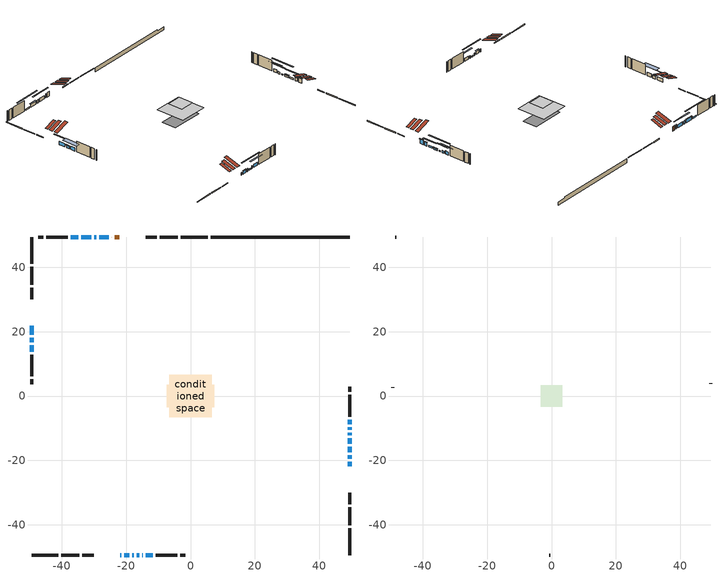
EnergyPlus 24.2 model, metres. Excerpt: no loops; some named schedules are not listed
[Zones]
conditioned space
 floor outside (Floor1 construction): -1.09,-1.09 -1.09,1.09 1.09,1.09 1.09,-1.09 z0.91
 floor adiabatic (AdiabaticFloorConstruction): -6.54,-6.54 -6.54,6.54 6.54,6.54 6.54,-6.54 z3.35
 floor foundation (Slab1 construction): -7.36,-3.43 -7.36,3.43 7.36,3.43 7.36,-3.43 z-0.97
 wall outside (RimJoist1 construction): 5.34,49.43 -2.99,49.43 / -49.43,-49.43 -41.1,-49.43 / -49.43,49.43 -49.43,41.1 / 49.43,-49.43 49.43,-41.1 z0.91:1.21
 wall outside (RimJoist2 construction): -3.92,49.43 -9.53,49.43 / -40.17,-49.43 -34.56,-49.43 / -49.43,40.17 -49.43,34.56 / 49.43,-40.17 49.43,-34.56 z0.91:1.21
 wall outside (RimJoist3 construction): -10.46,49.43 -13.95,49.43 / -33.63,-49.43 -30.14,-49.43 / -49.43,33.63 -49.43,30.14 / 49.43,-33.63 49.43,-30.14 z0.91:1.21
 wall outside (AdiabaticWallConstruction 1): -22.22,49.43 -23.52,49.43 / -24.44,49.43 -24.51,49.43 z0.91:2.94
 wall outside (AdiabaticWallConstruction): -21.87,-49.43 -21.53,-49.43 / -18.1,-49.43 -17.59,-49.43 / -15.02,-49.43 -14.81,-49.43 z0.91:2.13; 49.43,-21.87 49.43,-20.42 z0.91:2.92; 49.43,-19.49 49.43,-18.47 / -49.43,15.85 -49.43,13.81 z0.91:2.49; -25.44,49.43 -28.34,49.43 / -49.43,21.87 -49.43,18.97 z0.91:2.41; 49.43,-17.55 49.43,-15.77 / 49.43,-14.84 49.43,-13.06 z0.91:1.65; -29.27,49.43 -29.9,49.43 z0.91:2.36; -30.83,49.43 -33.98,49.43 / -20.61,-49.43 -19.03,-49.43 / 49.43,-8.8 49.43,-7.32 / -13.89,-49.43 -11.73,-49.43 z0.91:2.28; -49.43,18.04 -49.43,16.77 z0.91:2.21; 49.43,-12.14 49.43,-11.39 / -16.66,-49.43 -15.95,-49.43 z0.91:1.5; -34.91,49.43 -37.2,49.43 z0.91:1.47; 49.43,-10.47 49.43,-9.73 z0.91:1.9
 wall outside (Wall1 construction): -38.13,49.43 -44.87,49.43 / -10.8,-49.43 -4.05,-49.43 / -49.43,12.89 -49.43,6.14 / 49.43,-6.39 49.43,0.35 z0.91:5.79
 wall outside (Wall3 construction): -45.8,49.43 -47.37,49.43 / -3.12,-49.43 -1.56,-49.43 / -49.43,5.21 -49.43,3.64 / 49.43,1.28 49.43,2.85 z0.91:5.79
 wall foundation (FoundationWall1 construction): 6.27,49.43,-0.97 6.27,49.43,0.91 45.11,49.43,0.91 45.11,49.43,0.42 49.43,49.43,0.42 49.43,49.43,-0.97
 window (WindowConstruction 14): -21.87,-49.43 -21.54,-49.43 z0.91:2.13
 window (WindowConstruction 4): 49.43,-21.87 49.43,-20.42 z0.91:2.92
 window (WindowConstruction 5): 49.43,-19.49 49.43,-18.47 z0.91:2.49
 window (WindowConstruction 6): -25.44,49.43 -28.34,49.43 z0.91:2.41
 window (WindowConstruction 7): -49.43,21.87 -49.43,18.97 z0.91:2.41
 window (WindowConstruction 8): 49.43,-17.55 49.43,-15.77 z0.91:1.65
 window (WindowConstruction 9): 49.43,-14.84 49.43,-13.06 z0.91:1.65
 window (WindowConstruction 10): -29.27,49.43 -29.9,49.43 z0.91:2.36
 window (WindowConstruction 11): -30.83,49.43 -33.98,49.43 z0.91:2.28
 window (WindowConstruction 12): -20.61,-49.43 -19.03,-49.43 z0.91:2.28
 window (WindowConstruction 15): -18.1,-49.43 -17.59,-49.43 z0.91:2.13
 window (WindowConstruction 13): -49.43,18.04 -49.43,16.77 z0.91:2.21
 window (WindowConstruction 17): 49.43,-12.13 49.43,-11.4 z0.91:1.5
 window (WindowConstruction 18): -34.91,49.43 -37.2,49.43 z0.91:1.47
 window (WindowConstruction 19): -16.66,-49.43 -15.95,-49.43 z0.91:1.5
 window (WindowConstruction 16): -15.02,-49.43 -14.81,-49.43 z0.91:2.13
 window (WindowConstruction): 49.43,-10.47 49.43,-9.73 z0.91:1.9
 window (WindowConstruction 1): 49.43,-8.8 49.43,-7.32 z0.91:2.28
 window (WindowConstruction 2): -13.89,-49.43 -11.73,-49.43 z0.91:2.28
 window (WindowConstruction 3): -49.43,15.85 -49.43,13.81 z0.91:2.49
 door (Door): -22.22,49.43 -23.52,49.43 z0.91:2.94
 door (Door 1): -24.45,49.43 -24.51,49.43 z0.91:2.94
 ceiling adiabatic (AdiabaticFloorConstruction): 6.54,-6.54 6.54,6.54 -6.54,6.54 -6.54,-6.54 z3.35
 roof outside (Roof1 construction): -16.2,49.43,5.79 -16.2,44.4,7.46 -14.88,44.4,7.46 -14.88,49.43,5.79; -27.89,-49.43,5.79 -27.89,-44.4,7.46 -29.21,-44.4,7.46 -29.21,-49.43,5.79; -49.43,27.89,5.79 -44.4,27.89,7.46 -44.4,29.21,7.46 -49.43,29.21,5.79; 49.43,-27.89,5.79 44.4,-27.89,7.46 44.4,-29.21,7.46 49.43,-29.21,5.79
 roof outside (Roof2 construction): -18.63,49.43,5.79 -18.63,43.75,7.68 -17.13,43.75,7.68 -17.13,49.43,5.79; -25.46,-49.43,5.79 -25.46,-43.75,7.68 -26.96,-43.75,7.68 -26.96,-49.43,5.79; -49.43,25.46,5.79 -43.75,25.46,7.68 -43.75,26.96,7.68 -49.43,26.96,5.79; 49.43,-25.46,5.79 43.75,-25.46,7.68 43.75,-26.96,7.68 49.43,-26.96,5.79
attic - vented
 floor to conditioned space (Floor2 construction Reversed): -3.38,-3.38 -3.38,3.38 3.38,3.38 3.38,-3.38 z5.79
 wall outside (Wall5 construction): -48.3,49.43 -48.5,49.43 / -0.63,-49.43 -0.42,-49.43 / -49.43,2.71 -49.43,2.51 / 49.43,3.78 49.43,3.98 z0.91:5.79
 roof outside (Roof3 construction): -21.29,49.43,5.79 -21.29,42.84,7.98 -19.56,42.84,7.98 -19.56,49.43,5.79; -22.8,-49.43,5.79 -22.8,-42.84,7.98 -24.53,-42.84,7.98 -24.53,-49.43,5.79; -49.43,22.8,5.79 -42.84,22.8,7.98 -42.84,24.53,7.98 -49.43,24.53,5.79; 49.43,-22.8,5.79 42.84,-22.8,7.98 42.84,-24.53,7.98 49.43,-24.53,5.79
shading: 49.43,-20.22 49.43,-22.07 49.84,-22.07 49.84,-20.22 z3.12; 49.43,-18.27 49.43,-19.69 49.84,-19.69 49.84,-18.27 z2.69; -30.9,49.43 -22.88,49.43 -22.88,49.84 -30.9,49.84 z4.97; -49.43,16.41 -49.43,24.43 -49.84,24.43 -49.84,16.41 z4.97; 49.43,-13.21 49.43,-20.11 49.84,-20.11 49.84,-13.21 z4.21; 49.43,-12.86 49.43,-15.04 49.84,-15.04 49.84,-12.86 z1.85; -32.46,49.43 -26.71,49.43 -26.71,49.84 -32.46,49.84 z4.92; -34.18,49.43 -30.63,49.43 -30.63,49.84 -34.18,49.84 z2.48; -18.83,-49.43 -20.81,-49.43 -20.81,-49.84 -18.83,-49.84 z2.48; -49.43,16.57 -49.43,18.24 -49.84,18.24 -49.84,16.57 z2.41; 49.43,-6.27 49.43,-17.26 49.84,-17.26 49.84,-6.27 z6.63; -42.33,49.43 -29.78,49.43 -29.78,49.84 -42.33,49.84 z6.6; -10.82,-49.43 -21.79,-49.43 -21.79,-49.84 -10.82,-49.84 z6.63; 49.43,-7.17 49.43,-13.03 49.84,-13.03 49.84,-7.17 z4.46; 49.43,-4.76 49.43,-11.36 49.84,-11.36 49.84,-4.76 z4.84; -9.17,-49.43 -16.45,-49.43 -16.45,-49.84 -9.17,-49.84 z4.84; -49.43,11.25 -49.43,18.41 -51.52,18.41 -51.52,11.25 z5.05
[Building]
Building 1: Terrain=Suburbs
[Site:Location]
Montreal Intl AP_QC: Latitude {deg}=45.47; Longitude {deg}=-73.74; Time Zone {hr}=-5; Elevation {m}=36; Keep Site Location Information=Yes
[Site:GroundTemperature:Shallow]
2.07863, -0.316383, -0.508184, 0.628371, 5.19101, 9.73239, 13.6695, 16.1636, 16.3755, 14.347, 10.5102, 6.10817
[Site:WaterMainsTemperature]
Calculation Method=Schedule; Temperature Schedule=mains temperature schedule
[Material] Roughness=Rough; Thermal Absorptance=0.9
Name | Thickness {m} | Conductivity {W/m-K} | Density {kg/m3} | Specific Heat {J/kg-K} | Solar Absorptance | Visible Absorptance
asphalt or fiberglass shingles | 0.00635 | 0.162714 | 1121.4 | 1465.45 | 0.4 | 0.4
ceiling stud and cavity | 0.1397 | 0.0759935 | 65.682 | 1177.47 | 0.7 | 0.7
concrete 4.0 in. | 0.1016 | 1.803125 | 2242.8 | 837.4 | 0.7 | 0.7
concrete 8.0 in. | 0.2032 | 1.803125 | 2242.8 | 837.4 | 0.7 | 0.7
door material | 0.04445 | 0.0451087 | 512.64 | 1214.23 | 0.7 | 0.7
door material 1 | 0.04445 | 0.188738 | 512.64 | 1214.23 | 0.7 | 0.7
exterior vertical ins | 0.000521704 | 0.029427 | 32.04 | 1214.23 | 0.7 | 0.7
floor covering | 0.0127 | 9.015625 | 54.468 | 1339.84 | 0.6 | 0.6
floor covering 1 | 0.0127 | 0.0433444 | 54.468 | 1339.84 | 0.6 | 0.6
floor rigid ins; wall rigid ins 1 | 0.512978 | 0.029427 | 32.04 | 1214.23 | 0.7 | 0.7
floor stud and cavity | 0.0889 | 0.178717 | 50.32683 | 1063.81 | 0.7 | 0.7
floor stud and cavity 1 | 0.1397 | 1.75129 | 37.0049 | 1207.88 | 0.7 | 0.7
furniture material conditioned space 1 | 0.1524 | 0.115458 | 640.8 | 1214.23 | 0.6 | 0.6
gypsum board | 0.0127 | 0.160291 | 801 | 837.4 | 0.6 | 0.6
gypsum board 1 | 0.0127 | 0.160291 | 801 | 837.4 | 0.7 | 0.7
osb sheathing 0.5 in. | 0.0127 | 0.115458 | 512.64 | 1214.23 | 0.7 | 0.7
osb sheathing 0.75 in. | 0.01905 | 0.115458 | 512.64 | 1214.23 | 0.7 | 0.7
osb sheathing 2.0 in. | 0.0508 | 0.115458 | 512.64 | 1214.23 | 0.7 | 0.7
rim joist rigid ins; wall rigid ins | 0.051816 | 0.029427 | 32.04 | 1214.23 | 0.7 | 0.7
rim joist stud and cavity | 0.0508 | 0.177588 | 50.32683 | 1063.81 | 0.6 | 0.6
rim joist stud and cavity 1 | 0.0508 | 0.312044 | 50.32683 | 1063.81 | 0.6 | 0.6
rim joist stud and cavity 2 | 0.0508 | 0.0444818 | 125.044 | 1163.47 | 0.6 | 0.6
roof stud and cavity | 0.2032 | 0.11228 | 78.34581 | 1123.46 | 0.7 | 0.7
roof stud and cavity 1 | 0.2032 | 0.111091 | 78.34581 | 1123.46 | 0.7 | 0.7
wall stud and cavity | 0.1397 | 0.183656 | 139.0536 | 1170.24 | 0.7 | 0.7
wall stud and cavity 1 | 0.1397 | 0.24263 | 139.0536 | 1170.24 | 0.7 | 0.7
wall stud and cavity 2 | 0.0889 | 6.9971 | 50.32683 | 1063.81 | 0.6 | 0.6
wall stud and cavity 3 | 0.0889 | 0.380278 | 52.3479 | 1209.89 | 0.7 | 0.7
wall stud and cavity 4 | 0.0889 | 0.391764 | 83.0341 | 1211.67 | 0.7 | 0.7
wood siding | 0.0254 | 0.102417 | 544.68 | 1172.36 | 0.4 | 0.4
wood siding 1 | 0.00254 | 0.102417 | 544.68 | 1172.36 | 0.4 | 0.4
wood siding 2; wood siding 3; wood siding 4 | 0.0254 | 0.102417 | 544.68 | 1172.36 | 0.7 | 0.7
[WindowMaterial:SimpleGlazingSystem]
Name | U-Factor {W/m2-K} | Solar Heat Gain Coefficient
WindowMaterial | 2.67377 | 0.49
WindowMaterial 1 | 2.67093 | 0.53
WindowMaterial 10 | 5.83755 | 0.59
WindowMaterial 11 | 5.51845 | 0.61
WindowMaterial 12 | 4.98699 | 0.61
WindowMaterial 13 | 5.26578 | 0.67
WindowMaterial 14 | 2.67207 | 0.47
WindowMaterial 15 | 2.67491 | 0.42
WindowMaterial 2 | 2.66525 | 0.62
WindowMaterial 3 | 2.66866 | 0.57
WindowMaterial 4 | 2.63913 | 0.59
WindowMaterial 5 | 2.662982 | 0.64
WindowMaterial 6 | 2.66923 | 0.55
WindowMaterial 7 | 2.67093 | 0.52
WindowMaterial 8 | 2.66809 | 0.6
WindowMaterial 9 | 2.671499 | 0.51
[Construction]
AdiabaticFloorConstruction: floor stud and cavity 1, floor rigid ins, osb sheathing 0.75 in., floor covering 1
AdiabaticWallConstruction: wood siding 3, wall rigid ins 1, wall stud and cavity 3, gypsum board
AdiabaticWallConstruction 1: wood siding 4, wall rigid ins 1, wall stud and cavity 3, gypsum board
Door: door material
Door 1: door material 1
Floor1 construction: floor stud and cavity, floor covering
Floor2 construction Reversed: gypsum board, ceiling stud and cavity
FoundationWall1 construction: concrete 8.0 in., gypsum board 1
furniture construction conditioned space 1: furniture material conditioned space 1
PartitionWallConstruction: gypsum board, wall stud and cavity 4, gypsum board
RimJoist1 construction: wood siding 2, rim joist stud and cavity
RimJoist2 construction: wood siding 2, rim joist stud and cavity 1
RimJoist3 construction: wood siding 2, rim joist rigid ins, osb sheathing 2.0 in., rim joist stud and cavity 2
Roof1 construction: asphalt or fiberglass shingles, osb sheathing 0.75 in., roof stud and cavity, gypsum board
Roof2 construction: asphalt or fiberglass shingles, osb sheathing 0.75 in., roof stud and cavity 1, gypsum board
Roof3 construction: asphalt or fiberglass shingles
Slab1 construction: concrete 4.0 in.
Wall1 construction: wood siding, osb sheathing 0.5 in., wall stud and cavity, gypsum board
Wall3 construction: wood siding, wall rigid ins, osb sheathing 0.5 in., wall stud and cavity 1, gypsum board
Wall5 construction: wood siding 1, wall stud and cavity 2
WindowConstruction: WindowMaterial
WindowConstruction 1: WindowMaterial 1
WindowConstruction 10: WindowMaterial 7
WindowConstruction 11; WindowConstruction 12: WindowMaterial 8
WindowConstruction 13: WindowMaterial 9
WindowConstruction 14: WindowMaterial 10
WindowConstruction 15: WindowMaterial 11
WindowConstruction 16: WindowMaterial 12
WindowConstruction 17: WindowMaterial 13
WindowConstruction 18: WindowMaterial 14
WindowConstruction 19: WindowMaterial 15
WindowConstruction 2: WindowMaterial 2
WindowConstruction 3; WindowConstruction 5: WindowMaterial 3
WindowConstruction 4: WindowMaterial 4
WindowConstruction 6; WindowConstruction 7: WindowMaterial 5
WindowConstruction 8; WindowConstruction 9: WindowMaterial 6
[Zone] Multiplier=1; Part of Total Floor Area=Yes
Name | Volume {m3}
attic - vented | 16.3093
conditioned space | 666.1
[Space]
Name | Zone | Volume {m3}
attic - vented 1 | attic - vented | 16.3093
conditioned space 1 | conditioned space | 666.1
[ZoneInfiltration:EffectiveLeakageArea]
infil attic - vented 1: Zone or Space=attic - vented 1; Schedule=Always On Discrete; Effective Air Leakage Area {cm2}=1830; Stack Coefficient=0.000491831; Wind Coefficient=1.4984e-05
[ZoneMixing]
whole house fan mix: Zone or Space=attic - vented; Schedule=Always On Continuous; Design Flow Rate Calculation Method=Flow/Zone; Design Flow Rate {m3/s}=0; Source Zone or Space=conditioned space
[SurfaceProperty:ExposedFoundationPerimeter]
Slab1: Exposed Perimeter Calculation Method=TotalExposedPerimeter; Total Exposed Perimeter {m}=43.161
[InternalMass] Zone or ZoneList=conditioned space; Space or SpaceList=conditioned space 1
Name | Construction | Surface Area {m2}
furniture mass conditioned space 1 | furniture construction conditioned space 1 | 110.716
partition wall mass | PartitionWallConstruction | 276.791
[Lights]
interior lighting: Zone or ZoneList or Space or SpaceList=conditioned space 1; Schedule=interior lighting schedule; Design Level Calculation Method=LightingLevel; Lighting Level {W}=343.2; Return Air Fraction=0; Fraction Radiant=0.6; Fraction Visible=0.2; Fraction Replaceable=1
[People]
occupants: Zone or ZoneList or Space or SpaceList=conditioned space 1; Number of People Schedule=occupants schedule; Number of People Calculation Method=People; Number of People=3; Fraction Radiant=0.314171; Sensible Heat Fraction=0.56303; Activity Level Schedule=occupants activity schedule; Carbon Dioxide Generation Rate {m3/s-W}=0; Enable ASHRAE 55 Comfort Warnings=No; Mean Radiant Temperature Calculation Type=EnclosureAveraged
[ElectricEquipment] Zone or ZoneList or Space or SpaceList=conditioned space 1; Design Level Calculation Method=EquipmentLevel
Name | Schedule | Design Level {W} | Fraction Latent | Fraction Radiant | Fraction Lost
clothes dryer | clothes dryer schedule | 140.772 | 0.015 | 0.081 | 0.85
clothes washer | clothes washer schedule | 32.1985 | 0.03 | 0.162 | 0.7
cooking range | cooking range schedule | 215.147 | 0.08 | 0.432 | 0.2
dishwasher | dishwasher schedule | 66.8632 | 0.3 | 0.18 | 0.4
fridge | fridge schedule | 72.9452 | 0 | 0.6 | 0
mech vent bath fan 0 | mech vent bath fan 0 schedule | 1.8 | 0 | 0 | 1
mech vent house fan | mech vent house fan schedule | 0 | 0 | 0 | 1
mech vent house fan cfis | mech vent house fan cfis schedule | 0 | 0 | 0 | 0
mech vent range fan 0 | mech vent range fan 0 schedule | 2.7 | 0 | 0 | 1
misc plug loads | misc plug loads schedule | 494.7 | 0.045 | 0.513 | 0.1
whole house fan | Always On Discrete | 0 | 0 | 0 | 1
[OtherEquipment] Zone or ZoneList or Space or SpaceList=conditioned space 1; Design Level Calculation Method=EquipmentLevel
Name | Fuel Type | Schedule | Design Level {W} | Fraction Latent | Fraction Radiant | Fraction Lost
clothes dryer 1 | Electricity | clothes dryer schedule | 0 | 0.015 | 0.081 | 0.85
cooking range 1 | Electricity | cooking range schedule | 0 | 0.08 | 0.432 | 0.2
general water use latent | None | general water use schedule | 62.594 | 1 | 0 | 0
general water use sensible | None | general water use schedule | -61.6891 | 0 | 0.6 | 0
mech vent house fan latent load | None | Always On Discrete | 0 | 1 | 0 | 0
mech vent house fan sensible load | None | Always On Discrete | 0 | 0 | 0 | 0
water heater energy adjustment1 | Electricity | Always On Discrete | 0.01 | 0 | 0 | 1
[ZoneInfiltration:DesignFlowRate] Zone or ZoneList or Space or SpaceList=conditioned space 1; Schedule=Always On Discrete; Design Flow Rate Calculation Method=Flow/Zone; Design Flow Rate {m3/s}=0
infil flow; natural vent flow; whole house fan flow
[Foundation:Kiva]
Foundation Kiva 1: Initial Indoor Air Temperature {C}=18; Wall Height Above Grade {m}=0.910011; Wall Depth Below Slab {m}=0.2032; Custom Block Material Name 1=exterior vertical ins; Custom Block Depth 1 {m}=1.88001; Custom Block X Position 1 {m}=0.2159; Custom Block Z Position 1 {m}=0
[Foundation:Kiva:Settings]
Soil Conductivity {W/m-K}=0.849921; Soil Density {kg/m3}=1842.3; Soil Specific Heat {J/kg-K}=418.7; Ground Solar Absorptivity=0.9; Ground Thermal Absorptivity=0.9; Ground Surface Roughness {m}=0.03; Far-Field Width {m}=40; Deep-Ground Boundary Condition=ZeroFlux; Deep-Ground Depth {m}=40; Minimum Cell Dimension {m}=0.2; Maximum Cell Growth Coefficient=3; Simulation Timestep=Timestep
[Exterior:Lights]
exterior lighting: Schedule=exterior lighting schedule; Design Level {W}=75.6
[Schedule:Constant]
Name | Hourly Value
Always On Continuous; mech vent house fan schedule; mech vent house fan cfis schedule; Always On Discrete | 1
occupants activity schedule | 117.228
fridge schedule | 0
[Schedule:Week:Daily]
interior lighting schedule Week Rule - Jan1-Jan27: interior lighting schedule day, interior lighting schedule day, interior lighting schedule day, interior lighting schedule day, interior lighting schedule day, interior lighting schedule day, interior lighting schedule day, interior lighting schedule default day, interior lighting schedule default day, interior lighting schedule default day, interior lighting schedule default day, interior lighting schedule default day
interior lighting schedule Week Rule - Jan28-Feb3: interior lighting schedule day, interior lighting schedule day, interior lighting schedule day, interior lighting schedule day, interior lighting schedule day 1, interior lighting schedule day 1, interior lighting schedule day 1, interior lighting schedule default day, interior lighting schedule default day, interior lighting schedule default day, interior lighting schedule default day, interior lighting schedule default day
interior lighting schedule Week Rule - Feb4-Feb24: interior lighting schedule day 1, interior lighting schedule day 1, interior lighting schedule day 1, interior lighting schedule day 1, interior lighting schedule day 1, interior lighting schedule day 1, interior lighting schedule day 1, interior lighting schedule default day, interior lighting schedule default day, interior lighting schedule default day, interior lighting schedule default day, interior lighting schedule default day
interior lighting schedule Week Rule - Feb25-Mar3: interior lighting schedule day 1, interior lighting schedule day 1, interior lighting schedule day 1, interior lighting schedule day 1, interior lighting schedule day 2, interior lighting schedule day 2, interior lighting schedule day 2, interior lighting schedule default day, interior lighting schedule default day, interior lighting schedule default day, interior lighting schedule default day, interior lighting schedule default day
interior lighting schedule Week Rule - Mar4-Mar31: interior lighting schedule day 2, interior lighting schedule day 2, interior lighting schedule day 2, interior lighting schedule day 2, interior lighting schedule day 2, interior lighting schedule day 2, interior lighting schedule day 2, interior lighting schedule default day, interior lighting schedule default day, interior lighting schedule default day, interior lighting schedule default day, interior lighting schedule default day
interior lighting schedule Week Rule - Apr1-Apr28: interior lighting schedule day 3, interior lighting schedule day 3, interior lighting schedule day 3, interior lighting schedule day 3, interior lighting schedule day 3, interior lighting schedule day 3, interior lighting schedule day 3, interior lighting schedule default day, interior lighting schedule default day, interior lighting schedule default day, interior lighting schedule default day, interior lighting schedule default day
interior lighting schedule Week Rule - Apr29-May5: interior lighting schedule day 3, interior lighting schedule day 3, interior lighting schedule day 4, interior lighting schedule day 4, interior lighting schedule day 4, interior lighting schedule day 4, interior lighting schedule day 4, interior lighting schedule default day, interior lighting schedule default day, interior lighting schedule default day, interior lighting schedule default day, interior lighting schedule default day
interior lighting schedule Week Rule - May6-May26: interior lighting schedule day 4, interior lighting schedule day 4, interior lighting schedule day 4, interior lighting schedule day 4, interior lighting schedule day 4, interior lighting schedule day 4, interior lighting schedule day 4, interior lighting schedule default day, interior lighting schedule default day, interior lighting schedule default day, interior lighting schedule default day, interior lighting schedule default day
interior lighting schedule Week Rule - May27-Jun2: interior lighting schedule day 4, interior lighting schedule day 4, interior lighting schedule day 4, interior lighting schedule day 4, interior lighting schedule day 4, interior lighting schedule day 5, interior lighting schedule day 5, interior lighting schedule default day, interior lighting schedule default day, interior lighting schedule default day, interior lighting schedule default day, interior lighting schedule default day
interior lighting schedule Week Rule - Jun3-Jun30: interior lighting schedule day 5, interior lighting schedule day 5, interior lighting schedule day 5, interior lighting schedule day 5, interior lighting schedule day 5, interior lighting schedule day 5, interior lighting schedule day 5, interior lighting schedule default day, interior lighting schedule default day, interior lighting schedule default day, interior lighting schedule default day, interior lighting schedule default day
interior lighting schedule Week Rule - Jul1-Jul28: interior lighting schedule day 6, interior lighting schedule day 6, interior lighting schedule day 6, interior lighting schedule day 6, interior lighting schedule day 6, interior lighting schedule day 6, interior lighting schedule day 6, interior lighting schedule default day, interior lighting schedule default day, interior lighting schedule default day, interior lighting schedule default day, interior lighting schedule default day
interior lighting schedule Week Rule - Jul29-Aug4: interior lighting schedule day 6, interior lighting schedule day 6, interior lighting schedule day 6, interior lighting schedule day 7, interior lighting schedule day 7, interior lighting schedule day 7, interior lighting schedule day 7, interior lighting schedule default day, interior lighting schedule default day, interior lighting schedule default day, interior lighting schedule default day, interior lighting schedule default day
interior lighting schedule Week Rule - Aug5-Aug25: interior lighting schedule day 7, interior lighting schedule day 7, interior lighting schedule day 7, interior lighting schedule day 7, interior lighting schedule day 7, interior lighting schedule day 7, interior lighting schedule day 7, interior lighting schedule default day, interior lighting schedule default day, interior lighting schedule default day, interior lighting schedule default day, interior lighting schedule default day
interior lighting schedule Week Rule - Aug26-Sep1: interior lighting schedule day 7, interior lighting schedule day 7, interior lighting schedule day 7, interior lighting schedule day 7, interior lighting schedule day 7, interior lighting schedule day 7, interior lighting schedule day 8, interior lighting schedule default day, interior lighting schedule default day, interior lighting schedule default day, interior lighting schedule default day, interior lighting schedule default day
interior lighting schedule Week Rule - Sep2-Sep29: interior lighting schedule day 8, interior lighting schedule day 8, interior lighting schedule day 8, interior lighting schedule day 8, interior lighting schedule day 8, interior lighting schedule day 8, interior lighting schedule day 8, interior lighting schedule default day, interior lighting schedule default day, interior lighting schedule default day, interior lighting schedule default day, interior lighting schedule default day
interior lighting schedule Week Rule - Sep30-Oct6: interior lighting schedule day 8, interior lighting schedule day 9, interior lighting schedule day 9, interior lighting schedule day 9, interior lighting schedule day 9, interior lighting schedule day 9, interior lighting schedule day 9, interior lighting schedule default day, interior lighting schedule default day, interior lighting schedule default day, interior lighting schedule default day, interior lighting schedule default day
interior lighting schedule Week Rule - Oct7-Oct27: interior lighting schedule day 9, interior lighting schedule day 9, interior lighting schedule day 9, interior lighting schedule day 9, interior lighting schedule day 9, interior lighting schedule day 9, interior lighting schedule day 9, interior lighting schedule default day, interior lighting schedule default day, interior lighting schedule default day, interior lighting schedule default day, interior lighting schedule default day
interior lighting schedule Week Rule - Oct28-Nov3: interior lighting schedule day 9, interior lighting schedule day 9, interior lighting schedule day 9, interior lighting schedule day 9, interior lighting schedule day 10, interior lighting schedule day 10, interior lighting schedule day 10, interior lighting schedule default day, interior lighting schedule default day, interior lighting schedule default day, interior lighting schedule default day, interior lighting schedule default day
interior lighting schedule Week Rule - Nov4-Nov24: interior lighting schedule day 10, interior lighting schedule day 10, interior lighting schedule day 10, interior lighting schedule day 10, interior lighting schedule day 10, interior lighting schedule day 10, interior lighting schedule day 10, interior lighting schedule default day, interior lighting schedule default day, interior lighting schedule default day, interior lighting schedule default day, interior lighting schedule default day
interior lighting schedule Week Rule - Nov25-Dec1: interior lighting schedule day 10, interior lighting schedule day 10, interior lighting schedule day 10, interior lighting schedule day 10, interior lighting schedule day 10, interior lighting schedule day 10, interior lighting schedule day 11, interior lighting schedule default day, interior lighting schedule default day, interior lighting schedule default day, interior lighting schedule default day, interior lighting schedule default day
interior lighting schedule Week Rule - Dec2-Dec31: interior lighting schedule day 11, interior lighting schedule day 11, interior lighting schedule day 11, interior lighting schedule day 11, interior lighting schedule day 11, interior lighting schedule day 11, interior lighting schedule day 11, interior lighting schedule default day, interior lighting schedule default day, interior lighting schedule default day, interior lighting schedule default day, interior lighting schedule default day
occupants schedule Week Rule - Jan1-Dec31: occupants schedule day, occupants schedule day, occupants schedule day, occupants schedule day, occupants schedule day, occupants schedule day, occupants schedule day, occupants schedule default day, occupants schedule default day, occupants schedule default day, occupants schedule default day, occupants schedule default day
clothes dryer schedule Week Rule - Jan1-Dec31: clothes dryer schedule day, clothes dryer schedule day, clothes dryer schedule day, clothes dryer schedule day, clothes dryer schedule day, clothes dryer schedule day, clothes dryer schedule day, clothes dryer schedule default day, clothes dryer schedule default day, clothes dryer schedule default day, clothes dryer schedule default day, clothes dryer schedule default day
clothes washer schedule Week Rule - Jan1-Dec31: clothes washer schedule day, clothes washer schedule day, clothes washer schedule day, clothes washer schedule day, clothes washer schedule day, clothes washer schedule day, clothes washer schedule day, clothes washer schedule default day, clothes washer schedule default day, clothes washer schedule default day, clothes washer schedule default day, clothes washer schedule default day
cooking range schedule Week Rule - Jan1-Dec31: cooking range schedule day, cooking range schedule day, cooking range schedule day, cooking range schedule day, cooking range schedule day, cooking range schedule day, cooking range schedule day, cooking range schedule default day, cooking range schedule default day, cooking range schedule default day, cooking range schedule default day, cooking range schedule default day
dishwasher schedule Week Rule - Jan1-Dec31: dishwasher schedule day, dishwasher schedule day, dishwasher schedule day, dishwasher schedule day, dishwasher schedule day, dishwasher schedule day, dishwasher schedule day, dishwasher schedule default day, dishwasher schedule default day, dishwasher schedule default day, dishwasher schedule default day, dishwasher schedule default day
mech vent bath fan 0 schedule Week Rule - Jan1-Dec31: mech vent bath fan 0 schedule day, mech vent bath fan 0 schedule day, mech vent bath fan 0 schedule day, mech vent bath fan 0 schedule day, mech vent bath fan 0 schedule day, mech vent bath fan 0 schedule day, mech vent bath fan 0 schedule day, mech vent bath fan 0 schedule default day, mech vent bath fan 0 schedule default day, mech vent bath fan 0 schedule default day, mech vent bath fan 0 schedule default day, mech vent bath fan 0 schedule default day
mech vent range fan 0 schedule Week Rule - Jan1-Dec31: mech vent range fan 0 schedule day, mech vent range fan 0 schedule day, mech vent range fan 0 schedule day, mech vent range fan 0 schedule day, mech vent range fan 0 schedule day, mech vent range fan 0 schedule day, mech vent range fan 0 schedule day, mech vent range fan 0 schedule default day, mech vent range fan 0 schedule default day, mech vent range fan 0 schedule default day, mech vent range fan 0 schedule default day, mech vent range fan 0 schedule default day
misc plug loads schedule Week Rule - Jan1-Dec31: misc plug loads schedule day, misc plug loads schedule day, misc plug loads schedule day, misc plug loads schedule day, misc plug loads schedule day, misc plug loads schedule day, misc plug loads schedule day, misc plug loads schedule default day, misc plug loads schedule default day, misc plug loads schedule default day, misc plug loads schedule default day, misc plug loads schedule default day
general water use schedule Week Rule - Jan1-Dec31: general water use schedule day, general water use schedule day, general water use schedule day, general water use schedule day, general water use schedule day, general water use schedule day, general water use schedule day, general water use schedule default day, general water use schedule default day, general water use schedule default day, general water use schedule default day, general water use schedule default day
exterior lighting schedule Week Rule - Jan1-Jan27: exterior lighting schedule day, exterior lighting schedule day, exterior lighting schedule day, exterior lighting schedule day, exterior lighting schedule day, exterior lighting schedule day, exterior lighting schedule day, exterior lighting schedule default day, exterior lighting schedule default day, exterior lighting schedule default day, exterior lighting schedule default day, exterior lighting schedule default day
exterior lighting schedule Week Rule - Jan28-Feb3: exterior lighting schedule day, exterior lighting schedule day, exterior lighting schedule day, exterior lighting schedule day, exterior lighting schedule day 1, exterior lighting schedule day 1, exterior lighting schedule day 1, exterior lighting schedule default day, exterior lighting schedule default day, exterior lighting schedule default day, exterior lighting schedule default day, exterior lighting schedule default day
exterior lighting schedule Week Rule - Feb4-Feb24: exterior lighting schedule day 1, exterior lighting schedule day 1, exterior lighting schedule day 1, exterior lighting schedule day 1, exterior lighting schedule day 1, exterior lighting schedule day 1, exterior lighting schedule day 1, exterior lighting schedule default day, exterior lighting schedule default day, exterior lighting schedule default day, exterior lighting schedule default day, exterior lighting schedule default day
exterior lighting schedule Week Rule - Feb25-Mar3: exterior lighting schedule day 1, exterior lighting schedule day 1, exterior lighting schedule day 1, exterior lighting schedule day 1, exterior lighting schedule day 2, exterior lighting schedule day 2, exterior lighting schedule day 2, exterior lighting schedule default day, exterior lighting schedule default day, exterior lighting schedule default day, exterior lighting schedule default day, exterior lighting schedule default day
exterior lighting schedule Week Rule - Mar4-Mar31: exterior lighting schedule day 2, exterior lighting schedule day 2, exterior lighting schedule day 2, exterior lighting schedule day 2, exterior lighting schedule day 2, exterior lighting schedule day 2, exterior lighting schedule day 2, exterior lighting schedule default day, exterior lighting schedule default day, exterior lighting schedule default day, exterior lighting schedule default day, exterior lighting schedule default day
exterior lighting schedule Week Rule - Apr1-Apr28: exterior lighting schedule day 3, exterior lighting schedule day 3, exterior lighting schedule day 3, exterior lighting schedule day 3, exterior lighting schedule day 3, exterior lighting schedule day 3, exterior lighting schedule day 3, exterior lighting schedule default day, exterior lighting schedule default day, exterior lighting schedule default day, exterior lighting schedule default day, exterior lighting schedule default day
[Schedule:Year]
interior lighting schedule: interior lighting schedule Week Rule - Jan1-Jan27, 1, 1, 1, 27, interior lighting schedule Week Rule - Jan28-Feb3, 1, 28, 2, 3, interior lighting schedule Week Rule - Feb4-Feb24, 2, 4, 2, 24, interior lighting schedule Week Rule - Feb25-Mar3, 2, 25, 3, 3, interior lighting schedule Week Rule - Mar4-Mar31, 3, 4, 3, 31, interior lighting schedule Week Rule - Apr1-Apr28, 4, 1, 4, 28, interior lighting schedule Week Rule - Apr29-May5, 4, 29, 5, 5, interior lighting schedule Week Rule - May6-May26, 5, 6, 5, 26, interior lighting schedule Week Rule - May27-Jun2, 5, 27, 6, 2, interior lighting schedule Week Rule - Jun3-Jun30, 6, 3, 6, 30, interior lighting schedule Week Rule - Jul1-Jul28, 7, 1, 7, 28, interior lighting schedule Week Rule - Jul29-Aug4, 7, 29, 8, 4, interior lighting schedule Week Rule - Aug5-Aug25, 8, 5, 8, 25, interior lighting schedule Week Rule - Aug26-Sep1, 8, 26, 9, 1, interior lighting schedule Week Rule - Sep2-Sep29, 9, 2, 9, 29, interior lighting schedule Week Rule - Sep30-Oct6, 9, 30, 10, 6, interior lighting schedule Week Rule - Oct7-Oct27, 10, 7, 10, 27, interior lighting schedule Week Rule - Oct28-Nov3, 10, 28, 11, 3, interior lighting schedule Week Rule - Nov4-Nov24, 11, 4, 11, 24, interior lighting schedule Week Rule - Nov25-Dec1, 11, 25, 12, 1, interior lighting schedule Week Rule - Dec2-Dec31, 12, 2, 12, 31
occupants schedule: occupants schedule Week Rule - Jan1-Dec31, 1, 1, 12, 31
clothes dryer schedule: clothes dryer schedule Week Rule - Jan1-Dec31, 1, 1, 12, 31
clothes washer schedule: clothes washer schedule Week Rule - Jan1-Dec31, 1, 1, 12, 31
cooking range schedule: cooking range schedule Week Rule - Jan1-Dec31, 1, 1, 12, 31
dishwasher schedule: dishwasher schedule Week Rule - Jan1-Dec31, 1, 1, 12, 31
mech vent bath fan 0 schedule: mech vent bath fan 0 schedule Week Rule - Jan1-Dec31, 1, 1, 12, 31
mech vent range fan 0 schedule: mech vent range fan 0 schedule Week Rule - Jan1-Dec31, 1, 1, 12, 31
misc plug loads schedule: misc plug loads schedule Week Rule - Jan1-Dec31, 1, 1, 12, 31
general water use schedule: general water use schedule Week Rule - Jan1-Dec31, 1, 1, 12, 31
exterior lighting schedule: exterior lighting schedule Week Rule - Jan1-Jan27, 1, 1, 1, 27, exterior lighting schedule Week Rule - Jan28-Feb3, 1, 28, 2, 3, exterior lighting schedule Week Rule - Feb4-Feb24, 2, 4, 2, 24, exterior lighting schedule Week Rule - Feb25-Mar3, 2, 25, 3, 3, exterior lighting schedule Week Rule - Mar4-Mar31, 3, 4, 3, 31, exterior lighting schedule Week Rule - Apr1-Apr28, 4, 1, 4, 28, exterior lighting schedule Week Rule - Apr29-May5, 4, 29, 5, 5, exterior lighting schedule Week Rule - May6-May26, 5, 6, 5, 26, exterior lighting schedule Week Rule - May27-Jun2, 5, 27, 6, 2, exterior lighting schedule Week Rule - Jun3-Jun30, 6, 3, 6, 30, exterior lighting schedule Week Rule - Jul1-Jul28, 7, 1, 7, 28, exterior lighting schedule Week Rule - Jul29-Aug4, 7, 29, 8, 4, exterior lighting schedule Week Rule - Aug5-Aug25, 8, 5, 8, 25, exterior lighting schedule Week Rule - Aug26-Sep1, 8, 26, 9, 1, exterior lighting schedule Week Rule - Sep2-Sep29, 9, 2, 9, 29, exterior lighting schedule Week Rule - Sep30-Oct6, 9, 30, 10, 6, exterior lighting schedule Week Rule - Oct7-Oct27, 10, 7, 10, 27, exterior lighting schedule Week Rule - Oct28-Nov3, 10, 28, 11, 3, exterior lighting schedule Week Rule - Nov4-Nov24, 11, 4, 11, 24, exterior lighting schedule Week Rule - Nov25-Dec1, 11, 25, 12, 1, exterior lighting schedule Week Rule - Dec2-Dec31, 12, 2, 12, 31
[Schedule:Compact]
mains temperature schedule: Through: 01/01, For: AllDays, Until: 24:00, 6.56833, Through: 01/02, For: AllDays, Until: 24:00, 6.48722, Through: 01/03, For: AllDays, Until: 24:00, 6.40722, Through: 01/04, For: AllDays, Until: 24:00, 6.32889, Through: 01/05, For: AllDays, Until: 24:00, 6.25167, Through: 01/06, For: AllDays, Until: 24:00, 6.17611, Through: 01/07, For: AllDays, Until: 24:00, 6.10222, Through: 01/08, For: AllDays, Until: 24:00, 6.02944, Through: 01/09, For: AllDays, Until: 24:00, 5.95833, Through: 01/10, For: AllDays, Until: 24:00, 5.88889, Through: 01/11, For: AllDays, Until: 24:00, 5.82056, Through: 01/12, For: AllDays, Until: 24:00, 5.75444, Through: 01/13, For: AllDays, Until: 24:00, 5.68944, Through: 01/14, For: AllDays, Until: 24:00, 5.62611, Through: 01/15, For: AllDays, Until: 24:00, 5.56444, Through: 01/16, For: AllDays, Until: 24:00, 5.50444, Through: 01/17, For: AllDays, Until: 24:00, 5.44611, Through: 01/18, For: AllDays, Until: 24:00, 5.38944, Through: 01/19, For: AllDays, Until: 24:00, 5.33389, Through: 01/20, For: AllDays, Until: 24:00, 5.28111, Through: 01/21, For: AllDays, Until: 24:00, 5.22944, Through: 01/22, For: AllDays, Until: 24:00, 5.17944, Through: 01/23, For: AllDays, Until: 24:00, 5.13111, Through: 01/24, For: AllDays, Until: 24:00, 5.085, Through: 01/25, For: AllDays, Until: 24:00, 5.04056, Through: 01/26, For: AllDays, Until: 24:00, 4.99778, Through: 01/27, For: AllDays, Until: 24:00, 4.95667, Through: 01/28, For: AllDays, Until: 24:00, 4.91778, Through: 01/29, For: AllDays, Until: 24:00, 4.88056, Through: 01/30, For: AllDays, Until: 24:00, 4.845, Through: 01/31, For: AllDays, Until: 24:00, 4.81167, Through: 02/01, For: AllDays, Until: 24:00, 4.77944, Through: 02/02, For: AllDays, Until: 24:00, 4.75, Through: 02/03, For: AllDays, Until: 24:00, 4.72167, Through: 02/04, For: AllDays, Until: 24:00, 4.69611, Through: 02/05, For: AllDays, Until: 24:00, 4.67167, Through: 02/06, For: AllDays, Until: 24:00, 4.64944, Through: 02/07, For: AllDays, Until: 24:00, 4.62889, Through: 02/08, For: AllDays, Until: 24:00, 4.61056, Through: 02/09, For: AllDays, Until: 24:00, 4.59389, Through: 02/10, For: AllDays, Until: 24:00, 4.57944, Through: 02/11, For: AllDays, Until: 24:00, 4.56667, Through: 02/12, For: AllDays, Until: 24:00, 4.55611, Through: 02/13, For: AllDays, Until: 24:00, 4.54722, Through: 02/14, For: AllDays, Until: 24:00, 4.54056, Through: 02/15, For: AllDays, Until: 24:00, 4.53556, Through: 02/16, For: AllDays, Until: 24:00, 4.53278, Through: 02/17, For: AllDays, Until: 24:00, 4.53167, Through: 02/18, For: AllDays, Until: 24:00, 4.53278, Through: 02/19, For: AllDays, Until: 24:00, 4.53556, Through: 02/20, For: AllDays, Until: 24:00, 4.54056, Through: 02/21, For: AllDays, Until: 24:00, 4.54722, Through: 02/22, For: AllDays, Until: 24:00, 4.55611, Through: 02/23, For: AllDays, Until: 24:00, 4.56667, Through: 02/24, For: AllDays, Until: 24:00, 4.57944, Through: 02/25, For: AllDays, Until: 24:00, 4.59389, Through: 02/26, For: AllDays, Until: 24:00, 4.61056, Through: 02/27, For: AllDays, Until: 24:00, 4.62889, Through: 02/28, For: AllDays, Until: 24:00, 4.64889, Through: 03/01, For: AllDays, Until: 24:00, 4.67111, Through: 03/02, For: AllDays, Until: 24:00, 4.69556, Through: 03/03, For: AllDays, Until: 24:00, 4.72167, Through: 03/04, For: AllDays, Until: 24:00, 4.74944, Through: 03/05, For: AllDays, Until: 24:00, 4.77944, Through: 03/06, For: AllDays, Until: 24:00, 4.81111, Through: 03/07, For: AllDays, Until: 24:00, 4.84444, Through: 03/08, For: AllDays, Until: 24:00, 4.88, Through: 03/09, For: AllDays, Until: 24:00, 4.91722, Through: 03/10, For: AllDays, Until: 24:00, 4.95611, Through: 03/11, For: AllDays, Until: 24:00, 4.99722, Through: 03/12, For: AllDays, Until: 24:00, 5.04, Through: 03/13, For: AllDays, Until: 24:00, 5.08444, Through: 03/14, For: AllDays, Until: 24:00, 5.13056, Through: 03/15, For: AllDays, Until: 24:00, 5.17889, Through: 03/16, For: AllDays, Until: 24:00, 5.22833, Through: 03/17, For: AllDays, Until: 24:00, 5.28, Through: 03/18, For: AllDays, Until: 24:00, 5.33333, Through: 03/19, For: AllDays, Until: 24:00, 5.38833, Through: 03/20, For: AllDays, Until: 24:00, 5.445, Through: 03/21, For: AllDays, Until: 24:00, 5.50333, Through: 03/22, For: AllDays, Until: 24:00, 5.56333, Through: 03/23, For: AllDays, Until: 24:00, 5.625, Through: 03/24, For: AllDays, Until: 24:00, 5.68833, Through: 03/25, For: AllDays, Until: 24:00, 5.75333, Through: 03/26, For: AllDays, Until: 24:00, 5.81944, Through: 03/27, For: AllDays, Until: 24:00, 5.88778, Through: 03/28, For: AllDays, Until: 24:00, 5.95722, Through: 03/29, For: AllDays, Until: 24:00, 6.02833, Through: 03/30, For: AllDays, Until: 24:00, 6.10111, Through: 03/31, For: AllDays, Until: 24:00, 6.175, Through: 04/01, For: AllDays, Until: 24:00, 6.25056, Through: 04/02, For: AllDays, Until: 24:00, 6.32778, Through: 04/03, For: AllDays, Until: 24:00, 6.40611, Through: 04/04, For: AllDays, Until: 24:00, 6.48556, Through: 04/05, For: AllDays, Until: 24:00, 6.56722, Through: 04/06, For: AllDays, Until: 24:00, 6.64944, Through: 04/07, For: AllDays, Until: 24:00, 6.73333, Through: 04/08, For: AllDays, Until: 24:00, 6.81833, Through: 04/09, For: AllDays, Until: 24:00, 6.905, Through: 04/10, For: AllDays, Until: 24:00, 6.99278, Through: 04/11, For: AllDays, Until: 24:00, 7.08111, Through: 04/12, For: AllDays, Until: 24:00, 7.17167, Through: 04/13, For: AllDays, Until: 24:00, 7.26278, Through: 04/14, For: AllDays, Until: 24:00, 7.355, Through: 04/15, For: AllDays, Until: 24:00, 7.44833, Through: 04/16, For: AllDays, Until: 24:00, 7.54278, Through: 04/17, For: AllDays, Until: 24:00, 7.63889, Through: 04/18, For: AllDays, Until: 24:00, 7.735, Through: 04/19, For: AllDays, Until: 24:00, 7.83278, Through: 04/20, For: AllDays, Until: 24:00, 7.93167, Through: 04/21, For: AllDays, Until: 24:00, 8.03111, Through: 04/22, For: AllDays, Until: 24:00, 8.13167, Through: 04/23, For: AllDays, Until: 24:00, 8.23278, Through: 04/24, For: AllDays, Until: 24:00, 8.335, Through: 04/25, For: AllDays, Until: 24:00, 8.43778, Through: 04/26, For: AllDays, Until: 24:00, 8.54167, Through: 04/27, For: AllDays, Until: 24:00, 8.64611, Through: 04/28, For: AllDays, Until: 24:00, 8.75167, Through: 04/29, For: AllDays, Until: 24:00, 8.85778, Through: 04/30, For: AllDays, Until: 24:00, 8.96444, Through: 05/01, For: AllDays, Until: 24:00, 9.07167, Through: 05/02, For: AllDays, Until: 24:00, 9.17944, Through: 05/03, For: AllDays, Until: 24:00, 9.28778, Through: 05/04, For: AllDays, Until: 24:00, 9.39667, Through: 05/05, For: AllDays, Until: 24:00, 9.50667, Through: 05/06, For: AllDays, Until: 24:00, 9.61667, Through: 05/07, For: AllDays, Until: 24:00, 9.72667, Through: 05/08, For: AllDays, Until: 24:00, 9.83778, Through: 05/09, For: AllDays, Until: 24:00, 9.94889, Through: 05/10, For: AllDays, Until: 24:00, 10.0606, Through: 05/11, For: AllDays, Until: 24:00, 10.1722, Through: 05/12, For: AllDays, Until: 24:00, 10.2844, Through: 05/13, For: AllDays, Until: 24:00, 10.3967, Through: 05/14, For: AllDays, Until: 24:00, 10.5094, Through: 05/15, For: AllDays, Until: 24:00, 10.6222, Through: 05/16, For: AllDays, Until: 24:00, 10.735, Through: 05/17, For: AllDays, Until: 24:00, 10.8478, Through: 05/18, For: AllDays, Until: 24:00, 10.9611, Through: 05/19, For: AllDays, Until: 24:00, 11.0744, Through: 05/20, For: AllDays, Until: 24:00, 11.1872, Through: 05/21, For: AllDays, Until: 24:00, 11.3006, Through: 05/22, For: AllDays, Until: 24:00, 11.4133, Through: 05/23, For: AllDays, Until: 24:00, 11.5267, Through: 05/24, For: AllDays, Until: 24:00, 11.6394, Through: 05/25, For: AllDays, Until: 24:00, 11.7522, Through: 05/26, For: AllDays, Until: 24:00, 11.8644, Through: 05/27, For: AllDays, Until: 24:00, 11.9767, Through: 05/28, For: AllDays, Until: 24:00, 12.0889, Through: 05/29, For: AllDays, Until: 24:00, 12.2006, Through: 05/30, For: AllDays, Until: 24:00, 12.3122, Through: 05/31, For: AllDays, Until: 24:00, 12.4228, Through: 06/01, For: AllDays, Until: 24:00, 12.5339, Through: 06/02, For: AllDays, Until: 24:00, 12.6439, Through: 06/03, For: AllDays, Until: 24:00, 12.7539, Through: 06/04, For: AllDays, Until: 24:00, 12.8628, Through: 06/05, For: AllDays, Until: 24:00, 12.9717, Through: 06/06, For: AllDays, Until: 24:00, 13.08, Through: 06/07, For: AllDays, Until: 24:00, 13.1878, Through: 06/08, For: AllDays, Until: 24:00, 13.2944, Through: 06/09, For: AllDays, Until: 24:00, 13.4011, Through: 06/10, For: AllDays, Until: 24:00, 13.5067, Through: 06/11, For: AllDays, Until: 24:00, 13.6117, Through: 06/12, For: AllDays, Until: 24:00, 13.7156, Through: 06/13, For: AllDays, Until: 24:00, 13.8194, Through: 06/14, For: AllDays, Until: 24:00, 13.9222, Through: 06/15, For: AllDays, Until: 24:00, 14.0239, Through: 06/16, For: AllDays, Until: 24:00, 14.125, Through: 06/17, For: AllDays, Until: 24:00, 14.225, Through: 06/18, For: AllDays, Until: 24:00, 14.3239, Through: 06/19, For: AllDays, Until: 24:00, 14.4222, Through: 06/20, For: AllDays, Until: 24:00, 14.5194, Through: 06/21, For: AllDays, Until: 24:00, 14.6156, Through: 06/22, For: AllDays, Until: 24:00, 14.7106, Through: 06/23, For: AllDays, Until: 24:00, 14.805, Through: 06/24, For: AllDays, Until: 24:00, 14.8978, Through: 06/25, For: AllDays, Until: 24:00, 14.9894, Through: 06/26, For: AllDays, Until: 24:00, 15.0806, Through: 06/27, For: AllDays, Until: 24:00, 15.17, Through: 06/28, For: AllDays, Until: 24:00, 15.2583, Through: 06/29, For: AllDays, Until: 24:00, 15.3456, Through: 06/30, For: AllDays, Until: 24:00, 15.4311, Through: 07/01, For: AllDays, Until: 24:00, 15.5161, Through: 07/02, For: AllDays, Until: 24:00, 15.5989, Through: 07/03, For: AllDays, Until: 24:00, 15.6811, Through: 07/04, For: AllDays, Until: 24:00, 15.7617, Through: 07/05, For: AllDays, Until: 24:00, 15.8411, Through: 07/06, For: AllDays, Until: 24:00, 15.9189, Through: 07/07, For: AllDays, Until: 24:00, 15.995, Through: 07/08, For: AllDays, Until: 24:00, 16.07, Through: 07/09, For: AllDays, Until: 24:00, 16.1433, Through: 07/10, For: AllDays, Until: 24:00, 16.2156, Through: 07/11, For: AllDays, Until: 24:00, 16.2861, Through: 07/12, For: AllDays, Until: 24:00, 16.355, Through: 07/13, For: AllDays, Until: 24:00, 16.4222, Through: 07/14, For: AllDays, Until: 24:00, 16.4878, Through: 07/15, For: AllDays, Until: 24:00, 16.5522, Through: 07/16, For: AllDays, Until: 24:00, 16.615, Through: 07/17, For: AllDays, Until: 24:00, 16.6756, Through: 07/18, For: AllDays, Until: 24:00, 16.735, Through: 07/19, For: AllDays, Until: 24:00, 16.7928, Through: 07/20, For: AllDays, Until: 24:00, 16.8489, Through: 07/21, For: AllDays, Until: 24:00, 16.9028, Through: 07/22, For: AllDays, Until: 24:00, 16.9556, Through: 07/23, For: AllDays, Until: 24:00, 17.0061, Through: 07/24, For: AllDays, Until: 24:00, 17.0556, Through: 07/25, For: AllDays, Until: 24:00, 17.1028, Through: 07/26, For: AllDays, Until: 24:00, 17.1483, Through: 07/27, For: AllDays, Until: 24:00, 17.1917, Through: 07/28, For: AllDays, Until: 24:00, 17.2339, Through: 07/29, For: AllDays, Until: 24:00, 17.2739, Through: 07/30, For: AllDays, Until: 24:00, 17.3122, Through: 07/31, For: AllDays, Until: 24:00, 17.3489, Through: 08/01, For: AllDays, Until: 24:00, 17.3833, Through: 08/02, For: AllDays, Until: 24:00, 17.4161, Through: 08/03, For: AllDays, Until: 24:00, 17.4467, Through: 08/04, For: AllDays, Until: 24:00, 17.4761, Through: 08/05, For: AllDays, Until: 24:00, 17.5028, Through: 08/06, For: AllDays, Until: 24:00, 17.5283, Through: 08/07, For: AllDays, Until: 24:00, 17.5517, Through: 08/08, For: AllDays, Until: 24:00, 17.5728, Through: 08/09, For: AllDays, Until: 24:00, 17.5922, Through: 08/10, For: AllDays, Until: 24:00, 17.61, Through: 08/11, For: AllDays, Until: 24:00, 17.6256, Through: 08/12, For: AllDays, Until: 24:00, 17.6394, Through: 08/13, For: AllDays, Until: 24:00, 17.6511, Through: 08/14, For: AllDays, Until: 24:00, 17.6611, Through: 08/15, For: AllDays, Until: 24:00, 17.6689, Through: 08/16, For: AllDays, Until: 24:00, 17.675, Through: 08/17, For: AllDays, Until: 24:00, 17.6789, Through: 08/18, For: AllDays, Until: 24:00, 17.6811, Through: 08/19, For: AllDays, Until: 24:00, 17.6811, Through: 08/20, For: AllDays, Until: 24:00, 17.6794, Through: 08/21, For: AllDays, Until: 24:00, 17.6756, Through: 08/22, For: AllDays, Until: 24:00, 17.67, Through: 08/23, For: AllDays, Until: 24:00, 17.6622, Through: 08/24, For: AllDays, Until: 24:00, 17.6528, Through: 08/25, For: AllDays, Until: 24:00, 17.6411, Through: 08/26, For: AllDays, Until: 24:00, 17.6278, Through: 08/27, For: AllDays, Until: 24:00, 17.6122, Through: 08/28, For: AllDays, Until: 24:00, 17.595, Through: 08/29, For: AllDays, Until: 24:00, 17.5756, Through: 08/30, For: AllDays, Until: 24:00, 17.5544, Through: 08/31, For: AllDays, Until: 24:00, 17.5311, Through: 09/01, For: AllDays, Until: 24:00, 17.5061, Through: 09/02, For: AllDays, Until: 24:00, 17.4794, Through: 09/03, For: AllDays, Until: 24:00, 17.4506, Through: 09/04, For: AllDays, Until: 24:00, 17.42, Through: 09/05, For: AllDays, Until: 24:00, 17.3878, Through: 09/06, For: AllDays, Until: 24:00, 17.3533, Through: 09/07, For: AllDays, Until: 24:00, 17.3172, Through: 09/08, For: AllDays, Until: 24:00, 17.2789, Through: 09/09, For: AllDays, Until: 24:00, 17.2389, Through: 09/10, For: AllDays, Until: 24:00, 17.1972, Through: 09/11, For: AllDays, Until: 24:00, 17.1539, Through: 09/12, For: AllDays, Until: 24:00, 17.1083, Through: 09/13, For: AllDays, Until: 24:00, 17.0617, Through: 09/14, For: AllDays, Until: 24:00, 17.0128, Through: 09/15, For: AllDays, Until: 24:00, 16.9622, Through: 09/16, For: AllDays, Until: 24:00, 16.9094, Through: 09/17, For: AllDays, Until: 24:00, 16.8556, Through: 09/18, For: AllDays, Until: 24:00, 16.8, Through: 09/19, For: AllDays, Until: 24:00, 16.7422, Through: 09/20, For: AllDays, Until: 24:00, 16.6833, Through: 09/21, For: AllDays, Until: 24:00, 16.6228, Through: 09/22, For: AllDays, Until: 24:00, 16.56, Through: 09/23, For: AllDays, Until: 24:00, 16.4961, Through: 09/24, For: AllDays, Until: 24:00, 16.4306, Through: 09/25, For: AllDays, Until: 24:00, 16.3633, Through: 09/26, For: AllDays, Until: 24:00, 16.295, Through: 09/27, For: AllDays, Until: 24:00, 16.2244, Through: 09/28, For: AllDays, Until: 24:00, 16.1528, Through: 09/29, For: AllDays, Until: 24:00, 16.0794, Through: 09/30, For: AllDays, Until: 24:00, 16.0044, Through: 10/01, For: AllDays, Until: 24:00, 15.9283, Through: 10/02, For: AllDays, Until: 24:00, 15.8511, Through: 10/03, For: AllDays, Until: 24:00, 15.7717, Through: 10/04, For: AllDays, Until: 24:00, 15.6917, Through: 10/05, For: AllDays, Until: 24:00, 15.6094, Through: 10/06, For: AllDays, Until: 24:00, 15.5267, Through: 10/07, For: AllDays, Until: 24:00, 15.4422, Through: 10/08, For: AllDays, Until: 24:00, 15.3567, Through: 10/09, For: AllDays, Until: 24:00, 15.2694, Through: 10/10, For: AllDays, Until: 24:00, 15.1811, Through: 10/11, For: AllDays, Until: 24:00, 15.0917, Through: 10/12, For: AllDays, Until: 24:00, 15.0011, Through: 10/13, For: AllDays, Until: 24:00, 14.9094, Through: 10/14, For: AllDays, Until: 24:00, 14.8167, Through: 10/15, For: AllDays, Until: 24:00, 14.7228, Through: 10/16, For: AllDays, Until: 24:00, 14.6278, Through: 10/17, For: AllDays, Until: 24:00, 14.5317, Through: 10/18, For: AllDays, Until: 24:00, 14.4344, Through: 10/19, For: AllDays, Until: 24:00, 14.3367, Through: 10/20, For: AllDays, Until: 24:00, 14.2378, Through: 10/21, For: AllDays, Until: 24:00, 14.1378, Through: 10/22, For: AllDays, Until: 24:00, 14.0367, Through: 10/23, For: AllDays, Until: 24:00, 13.935, Through: 10/24, For: AllDays, Until: 24:00, 13.8322, Through: 10/25, For: AllDays, Until: 24:00, 13.7289, Through: 10/26, For: AllDays, Until: 24:00, 13.625, Through: 10/27, For: AllDays, Until: 24:00, 13.52, Through: 10/28, For: AllDays, Until: 24:00, 13.4144, Through: 10/29, For: AllDays, Until: 24:00, 13.3083, Through: 10/30, For: AllDays, Until: 24:00, 13.2011, Through: 10/31, For: AllDays, Until: 24:00, 13.0939, Through: 11/01, For: AllDays, Until: 24:00, 12.9856, Through: 11/02, For: AllDays, Until: 24:00, 12.8767, Through: 11/03, For: AllDays, Until: 24:00, 12.7678, Through: 11/04, For: AllDays, Until: 24:00, 12.6578, Through: 11/05, For: AllDays, Until: 24:00, 12.5478, Through: 11/06, For: AllDays, Until: 24:00, 12.4372, Through: 11/07, For: AllDays, Until: 24:00, 12.3261, Through: 11/08, For: AllDays, Until: 24:00, 12.215, Through: 11/09, For: AllDays, Until: 24:00, 12.1033, Through: 11/10, For: AllDays, Until: 24:00, 11.9911, Through: 11/11, For: AllDays, Until: 24:00, 11.8789, Through: 11/12, For: AllDays, Until: 24:00, 11.7667, Through: 11/13, For: AllDays, Until: 24:00, 11.6539, Through: 11/14, For: AllDays, Until: 24:00, 11.5411, Through: 11/15, For: AllDays, Until: 24:00, 11.4278, Through: 11/16, For: AllDays, Until: 24:00, 11.315, Through: 11/17, For: AllDays, Until: 24:00, 11.2017, Through: 11/18, For: AllDays, Until: 24:00, 11.0889, Through: 11/19, For: AllDays, Until: 24:00, 10.9756, Through: 11/20, For: AllDays, Until: 24:00, 10.8622, Through: 11/21, For: AllDays, Until: 24:00, 10.7494, Through: 11/22, For: AllDays, Until: 24:00, 10.6367, Through: 11/23, For: AllDays, Until: 24:00, 10.5239, Through: 11/24, For: AllDays, Until: 24:00, 10.4111, Through: 11/25, For: AllDays, Until: 24:00, 10.2989, Through: 11/26, For: AllDays, Until: 24:00, 10.1867, Through: 11/27, For: AllDays, Until: 24:00, 10.0744, Through: 11/28, For: AllDays, Until: 24:00, 9.96333, Through: 11/29, For: AllDays, Until: 24:00, 9.85167, Through: 11/30, For: AllDays, Until: 24:00, 9.74111, Through: 12/01, For: AllDays, Until: 24:00, 9.63056, Through: 12/02, For: AllDays, Until: 24:00, 9.52056, Through: 12/03, For: AllDays, Until: 24:00, 9.41111, Through: 12/04, For: AllDays, Until: 24:00, 9.30167, Through: 12/05, For: AllDays, Until: 24:00, 9.19333, Through: 12/06, For: AllDays, Until: 24:00, 9.08556, Through: 12/07, For: AllDays, Until: 24:00, 8.97778, Through: 12/08, For: AllDays, Until: 24:00, 8.87111, Through: 12/09, For: AllDays, Until: 24:00, 8.765, Through: 12/10, For: AllDays, Until: 24:00, 8.66, Through: 12/11, For: AllDays, Until: 24:00, 8.555, Through: 12/12, For: AllDays, Until: 24:00, 8.45111, Through: 12/13, For: AllDays, Until: 24:00, 8.34833, Through: 12/14, For: AllDays, Until: 24:00, 8.24611, Through: 12/15, For: AllDays, Until: 24:00, 8.14444, Through: 12/16, For: AllDays, Until: 24:00, 8.04389, Through: 12/17, For: AllDays, Until: 24:00, 7.94444, Through: 12/18, For: AllDays, Until: 24:00, 7.84556, Through: 12/19, For: AllDays, Until: 24:00, 7.74778, Through: 12/20, For: AllDays, Until: 24:00, 7.65111, Through: 12/21, For: AllDays, Until: 24:00, 7.555, Through: 12/22, For: AllDays, Until: 24:00, 7.46056, Through: 12/23, For: AllDays, Until: 24:00, 7.36667, Through: 12/24, For: AllDays, Until: 24:00, 7.27444, Through: 12/25, For: AllDays, Until: 24:00, 7.18278, Through: 12/26, For: AllDays, Until: 24:00, 7.09278, Through: 12/27, For: AllDays, Until: 24:00, 7.00389, Through: 12/28, For: AllDays, Until: 24:00, 6.91611, Through: 12/29, For: AllDays, Until: 24:00, 6.82944, Through: 12/30, For: AllDays, Until: 24:00, 6.74389, Through: 12/31, For: AllDays, Until: 24:00, 6.66
